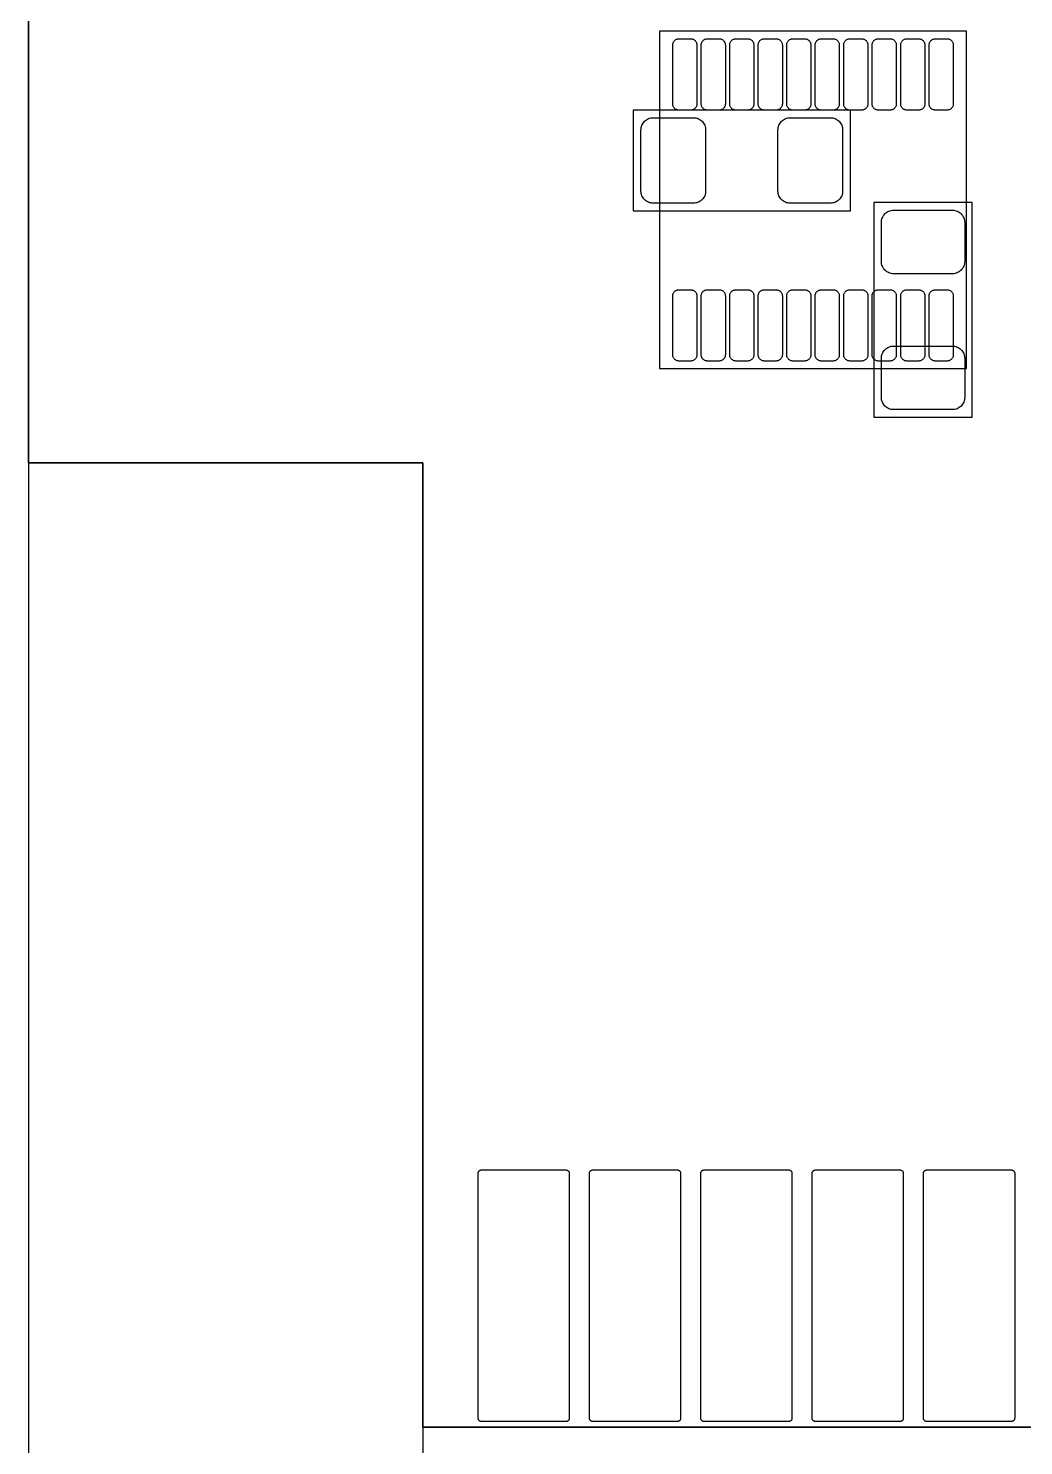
# Model space of a CAD drawing. Extents: x 0 to 143, y 0 to 190.
# Drawn here: x 24.07 to 46.78, y 17.15 to 49.49 of the extents above; entities that cross this region are included whole.
import ezdxf

# ---------------------------------------------------------------- set-up
doc = ezdxf.new("R2010")
doc.units = 0

msp = doc.modelspace()

# ---------------------------------------------------------------- linework, layer by layer
at = {"layer": 'Layer 1', "color": 7}
for points in [[(24.07412, 39.5728), (24.07412, 93.07282)], [(24.07412, 77.5712), (24.07412, 39.5728)], [(38.47338, 49.42292), (38.47338, 41.72164)], [(45.47362, 49.42292), (38.47338, 49.42292)], [(45.47362, 41.72164), (45.47362, 49.42292)], [(42.82948, 47.62206), (37.86886, 47.62206)], [(37.86886, 47.62206), (37.86886, 45.32336)], [(42.82948, 45.32336), (42.82948, 47.62206)], [(37.86886, 45.32336), (42.82948, 45.32336)], [(43.36288, 45.51132), (43.36288, 40.61166)], [(45.60316, 45.51132), (43.36288, 45.51132)], [(45.60316, 40.61166), (45.60316, 45.51132)], [(38.47338, 41.72164), (45.47362, 41.72164)], [(43.36288, 40.61166), (45.60316, 40.61166)], [(24.07412, 39.5728), (33.07334, 39.5728)], [(24.07412, 39.5728), (24.07412, 1.5871)], [(33.07334, 39.5728), (24.07412, 39.5728)], [(33.07334, 39.5728), (33.07334, 17.57132)], [(33.07334, 17.57132), (33.07334, 39.5728)], [(33.07334, 17.57132), (53.0733, 17.57132)], [(33.07334, 17.57132), (33.07334, 5.58506)], [(53.0733, 17.57132), (33.07334, 17.57132)]]:
    msp.add_lwpolyline(points, dxfattribs=at)
at = {"layer": 'Layer 1', "color": 16}
for points in [[(39.20109, 49.245374), (39.214298, 49.243342), (39.227506, 49.24004), (39.240206, 49.235468), (39.252398, 49.22988), (39.263828, 49.222768), (39.27475, 49.214894), (39.284656, 49.20575), (39.2938, 49.195844), (39.301928, 49.184922), (39.308786, 49.173238), (39.314628, 49.161046), (39.3192, 49.148346), (39.322248, 49.135392), (39.32428, 49.12193), (39.325042, 49.108468), (39.325042, 47.758458), (39.32428, 47.744996), (39.322248, 47.731788), (39.3192, 47.71858), (39.314628, 47.70588), (39.308786, 47.693688), (39.301928, 47.682004), (39.2938, 47.671336), (39.284656, 47.661176), (39.27475, 47.652286), (39.263828, 47.644158), (39.252398, 47.6373), (39.240206, 47.631458), (39.227506, 47.626886), (39.214298, 47.623584), (39.20109, 47.621552), (39.187374, 47.621044), (38.912546, 47.621044), (38.899084, 47.621552), (38.885622, 47.623584), (38.872668, 47.626886), (38.859968, 47.631458), (38.847776, 47.6373), (38.836092, 47.644158), (38.82517, 47.652286), (38.815264, 47.661176), (38.80612, 47.671336), (38.798246, 47.682004), (38.791134, 47.693688), (38.785546, 47.70588), (38.780974, 47.71858), (38.777672, 47.731788), (38.77564, 47.744996), (38.774878, 47.758458), (38.774878, 49.108468), (38.77564, 49.12193), (38.777672, 49.135392), (38.780974, 49.148346), (38.785546, 49.161046), (38.791134, 49.173238), (38.798246, 49.184922), (38.80612, 49.195844), (38.815264, 49.20575), (38.82517, 49.214894), (38.836092, 49.222768), (38.847776, 49.22988), (38.859968, 49.235468), (38.872668, 49.24004), (38.885622, 49.243342), (38.899084, 49.245374), (38.912546, 49.245882), (39.187374, 49.245882), (39.20109, 49.245374)], [(39.851076, 49.245374), (39.864284, 49.243342), (39.877492, 49.24004), (39.890192, 49.235468), (39.902384, 49.22988), (39.913814, 49.222768), (39.924736, 49.214894), (39.934642, 49.20575), (39.943786, 49.195844), (39.951914, 49.184922), (39.958772, 49.173238), (39.964614, 49.161046), (39.969186, 49.148346), (39.972234, 49.135392), (39.974266, 49.12193), (39.975028, 49.108468), (39.975028, 47.758458), (39.974266, 47.744996), (39.972234, 47.731788), (39.969186, 47.71858), (39.964614, 47.70588), (39.958772, 47.693688), (39.951914, 47.682004), (39.943786, 47.671336), (39.934642, 47.661176), (39.924736, 47.652286), (39.913814, 47.644158), (39.902384, 47.6373), (39.890192, 47.631458), (39.877492, 47.626886), (39.864284, 47.623584), (39.851076, 47.621552), (39.837614, 47.621044), (39.562532, 47.621044), (39.54907, 47.621552), (39.535608, 47.623584), (39.522654, 47.626886), (39.509954, 47.631458), (39.497762, 47.6373), (39.486078, 47.644158), (39.475156, 47.652286), (39.46525, 47.661176), (39.456106, 47.671336), (39.448232, 47.682004), (39.44112, 47.693688), (39.435532, 47.70588), (39.43096, 47.71858), (39.427658, 47.731788), (39.425626, 47.744996), (39.425118, 47.758458), (39.425118, 49.108468), (39.425626, 49.12193), (39.427658, 49.135392), (39.43096, 49.148346), (39.435532, 49.161046), (39.44112, 49.173238), (39.448232, 49.184922), (39.456106, 49.195844), (39.46525, 49.20575), (39.475156, 49.214894), (39.486078, 49.222768), (39.497762, 49.22988), (39.509954, 49.235468), (39.522654, 49.24004), (39.535608, 49.243342), (39.54907, 49.245374), (39.562532, 49.245882), (39.837614, 49.245882), (39.851076, 49.245374)], [(40.501062, 49.245374), (40.51427, 49.243342), (40.527478, 49.24004), (40.540178, 49.235468), (40.55237, 49.22988), (40.5638, 49.222768), (40.574722, 49.214894), (40.584628, 49.20575), (40.593772, 49.195844), (40.6019, 49.184922), (40.608758, 49.173238), (40.6146, 49.161046), (40.619172, 49.148346), (40.622474, 49.135392), (40.624252, 49.12193), (40.625014, 49.108468), (40.625014, 47.758458), (40.624252, 47.744996), (40.622474, 47.731788), (40.619172, 47.71858), (40.6146, 47.70588), (40.608758, 47.693688), (40.6019, 47.682004), (40.593772, 47.671336), (40.584628, 47.661176), (40.574722, 47.652286), (40.5638, 47.644158), (40.55237, 47.6373), (40.540178, 47.631458), (40.527478, 47.626886), (40.51427, 47.623584), (40.501062, 47.621552), (40.4876, 47.621044), (40.212518, 47.621044), (40.199056, 47.621552), (40.185594, 47.623584), (40.17264, 47.626886), (40.15994, 47.631458), (40.147748, 47.6373), (40.136064, 47.644158), (40.125396, 47.652286), (40.115236, 47.661176), (40.106092, 47.671336), (40.098218, 47.682004), (40.09136, 47.693688), (40.085518, 47.70588), (40.080946, 47.71858), (40.077644, 47.731788), (40.075612, 47.744996), (40.075104, 47.758458), (40.075104, 49.108468), (40.075612, 49.12193), (40.077644, 49.135392), (40.080946, 49.148346), (40.085518, 49.161046), (40.09136, 49.173238), (40.098218, 49.184922), (40.106092, 49.195844), (40.115236, 49.20575), (40.125396, 49.214894), (40.136064, 49.222768), (40.147748, 49.22988), (40.15994, 49.235468), (40.17264, 49.24004), (40.185594, 49.243342), (40.199056, 49.245374), (40.212518, 49.245882), (40.4876, 49.245882), (40.501062, 49.245374)], [(41.151048, 49.245374), (41.164256, 49.243342), (41.177464, 49.24004), (41.190164, 49.235468), (41.202356, 49.22988), (41.213786, 49.222768), (41.224708, 49.214894), (41.234614, 49.20575), (41.243758, 49.195844), (41.251886, 49.184922), (41.258744, 49.173238), (41.264586, 49.161046), (41.269158, 49.148346), (41.27246, 49.135392), (41.274238, 49.12193), (41.275, 49.108468), (41.275, 47.758458), (41.274238, 47.744996), (41.27246, 47.731788), (41.269158, 47.71858), (41.264586, 47.70588), (41.258744, 47.693688), (41.251886, 47.682004), (41.243758, 47.671336), (41.234614, 47.661176), (41.224708, 47.652286), (41.213786, 47.644158), (41.202356, 47.6373), (41.190164, 47.631458), (41.177464, 47.626886), (41.164256, 47.623584), (41.151048, 47.621552), (41.137586, 47.621044), (40.862504, 47.621044), (40.849042, 47.621552), (40.83558, 47.623584), (40.822626, 47.626886), (40.809926, 47.631458), (40.797734, 47.6373), (40.78605, 47.644158), (40.775382, 47.652286), (40.765222, 47.661176), (40.756332, 47.671336), (40.748204, 47.682004), (40.741346, 47.693688), (40.735504, 47.70588), (40.730932, 47.71858), (40.72763, 47.731788), (40.725598, 47.744996), (40.72509, 47.758458), (40.72509, 49.108468), (40.725598, 49.12193), (40.72763, 49.135392), (40.730932, 49.148346), (40.735504, 49.161046), (40.741346, 49.173238), (40.748204, 49.184922), (40.756332, 49.195844), (40.765222, 49.20575), (40.775382, 49.214894), (40.78605, 49.222768), (40.797734, 49.22988), (40.809926, 49.235468), (40.822626, 49.24004), (40.83558, 49.243342), (40.849042, 49.245374), (40.862504, 49.245882), (41.137586, 49.245882), (41.151048, 49.245374)], [(41.801034, 49.245374), (41.814242, 49.243342), (41.82745, 49.24004), (41.84015, 49.235468), (41.852342, 49.22988), (41.863772, 49.222768), (41.874694, 49.214894), (41.884854, 49.20575), (41.893744, 49.195844), (41.901872, 49.184922), (41.90873, 49.173238), (41.914572, 49.161046), (41.919144, 49.148346), (41.922446, 49.135392), (41.924224, 49.12193), (41.924986, 49.108468), (41.924986, 47.758458), (41.924224, 47.744996), (41.922446, 47.731788), (41.919144, 47.71858), (41.914572, 47.70588), (41.90873, 47.693688), (41.901872, 47.682004), (41.893744, 47.671336), (41.884854, 47.661176), (41.874694, 47.652286), (41.863772, 47.644158), (41.852342, 47.6373), (41.84015, 47.631458), (41.82745, 47.626886), (41.814242, 47.623584), (41.801034, 47.621552), (41.787572, 47.621044), (41.51249, 47.621044), (41.499028, 47.621552), (41.485566, 47.623584), (41.472612, 47.626886), (41.459912, 47.631458), (41.44772, 47.6373), (41.436036, 47.644158), (41.425368, 47.652286), (41.415208, 47.661176), (41.406318, 47.671336), (41.39819, 47.682004), (41.391332, 47.693688), (41.38549, 47.70588), (41.380918, 47.71858), (41.377616, 47.731788), (41.375584, 47.744996), (41.375076, 47.758458), (41.375076, 49.108468), (41.375584, 49.12193), (41.377616, 49.135392), (41.380918, 49.148346), (41.38549, 49.161046), (41.391332, 49.173238), (41.39819, 49.184922), (41.406318, 49.195844), (41.415208, 49.20575), (41.425368, 49.214894), (41.436036, 49.222768), (41.44772, 49.22988), (41.459912, 49.235468), (41.472612, 49.24004), (41.485566, 49.243342), (41.499028, 49.245374), (41.51249, 49.245882), (41.787572, 49.245882), (41.801034, 49.245374)], [(42.45102, 49.245374), (42.464228, 49.243342), (42.477436, 49.24004), (42.490136, 49.235468), (42.502328, 49.22988), (42.514012, 49.222768), (42.52468, 49.214894), (42.53484, 49.20575), (42.54373, 49.195844), (42.551858, 49.184922), (42.558716, 49.173238), (42.564558, 49.161046), (42.56913, 49.148346), (42.572432, 49.135392), (42.574464, 49.12193), (42.574972, 49.108468), (42.574972, 47.758458), (42.574464, 47.744996), (42.572432, 47.731788), (42.56913, 47.71858), (42.564558, 47.70588), (42.558716, 47.693688), (42.551858, 47.682004), (42.54373, 47.671336), (42.53484, 47.661176), (42.52468, 47.652286), (42.514012, 47.644158), (42.502328, 47.6373), (42.490136, 47.631458), (42.477436, 47.626886), (42.464228, 47.623584), (42.45102, 47.621552), (42.437558, 47.621044), (42.162476, 47.621044), (42.149014, 47.621552), (42.135552, 47.623584), (42.122598, 47.626886), (42.109898, 47.631458), (42.097706, 47.6373), (42.086022, 47.644158), (42.075354, 47.652286), (42.065194, 47.661176), (42.056304, 47.671336), (42.048176, 47.682004), (42.041318, 47.693688), (42.035476, 47.70588), (42.030904, 47.71858), (42.027602, 47.731788), (42.02557, 47.744996), (42.025062, 47.758458), (42.025062, 49.108468), (42.02557, 49.12193), (42.027602, 49.135392), (42.030904, 49.148346), (42.035476, 49.161046), (42.041318, 49.173238), (42.048176, 49.184922), (42.056304, 49.195844), (42.065194, 49.20575), (42.075354, 49.214894), (42.086022, 49.222768), (42.097706, 49.22988), (42.109898, 49.235468), (42.122598, 49.24004), (42.135552, 49.243342), (42.149014, 49.245374), (42.162476, 49.245882), (42.437558, 49.245882), (42.45102, 49.245374)], [(43.101006, 49.245374), (43.114214, 49.243342), (43.127422, 49.24004), (43.140122, 49.235468), (43.152314, 49.22988), (43.163998, 49.222768), (43.174666, 49.214894), (43.184826, 49.20575), (43.193716, 49.195844), (43.201844, 49.184922), (43.208702, 49.173238), (43.214544, 49.161046), (43.219116, 49.148346), (43.222418, 49.135392), (43.22445, 49.12193), (43.224958, 49.108468), (43.224958, 47.758458), (43.22445, 47.744996), (43.222418, 47.731788), (43.219116, 47.71858), (43.214544, 47.70588), (43.208702, 47.693688), (43.201844, 47.682004), (43.193716, 47.671336), (43.184826, 47.661176), (43.174666, 47.652286), (43.163998, 47.644158), (43.152314, 47.6373), (43.140122, 47.631458), (43.127422, 47.626886), (43.114214, 47.623584), (43.101006, 47.621552), (43.087544, 47.621044), (42.812462, 47.621044), (42.799, 47.621552), (42.785792, 47.623584), (42.772584, 47.626886), (42.759884, 47.631458), (42.747692, 47.6373), (42.736008, 47.644158), (42.72534, 47.652286), (42.71518, 47.661176), (42.70629, 47.671336), (42.698162, 47.682004), (42.691304, 47.693688), (42.685462, 47.70588), (42.68089, 47.71858), (42.677588, 47.731788), (42.675556, 47.744996), (42.675048, 47.758458), (42.675048, 49.108468), (42.675556, 49.12193), (42.677588, 49.135392), (42.68089, 49.148346), (42.685462, 49.161046), (42.691304, 49.173238), (42.698162, 49.184922), (42.70629, 49.195844), (42.71518, 49.20575), (42.72534, 49.214894), (42.736008, 49.222768), (42.747692, 49.22988), (42.759884, 49.235468), (42.772584, 49.24004), (42.785792, 49.243342), (42.799, 49.245374), (42.812462, 49.245882), (43.087544, 49.245882), (43.101006, 49.245374)], [(43.750992, 49.245374), (43.7642, 49.243342), (43.777408, 49.24004), (43.790108, 49.235468), (43.8023, 49.22988), (43.813984, 49.222768), (43.824652, 49.214894), (43.834812, 49.20575), (43.843702, 49.195844), (43.85183, 49.184922), (43.858688, 49.173238), (43.86453, 49.161046), (43.869102, 49.148346), (43.872404, 49.135392), (43.874436, 49.12193), (43.874944, 49.108468), (43.874944, 47.758458), (43.874436, 47.744996), (43.872404, 47.731788), (43.869102, 47.71858), (43.86453, 47.70588), (43.858688, 47.693688), (43.85183, 47.682004), (43.843702, 47.671336), (43.834812, 47.661176), (43.824652, 47.652286), (43.813984, 47.644158), (43.8023, 47.6373), (43.790108, 47.631458), (43.777408, 47.626886), (43.7642, 47.623584), (43.750992, 47.621552), (43.73753, 47.621044), (43.462448, 47.621044), (43.448986, 47.621552), (43.435778, 47.623584), (43.42257, 47.626886), (43.40987, 47.631458), (43.397678, 47.6373), (43.385994, 47.644158), (43.375326, 47.652286), (43.365166, 47.661176), (43.356276, 47.671336), (43.348148, 47.682004), (43.34129, 47.693688), (43.335448, 47.70588), (43.330876, 47.71858), (43.327574, 47.731788), (43.325542, 47.744996), (43.325034, 47.758458), (43.325034, 49.108468), (43.325542, 49.12193), (43.327574, 49.135392), (43.330876, 49.148346), (43.335448, 49.161046), (43.34129, 49.173238), (43.348148, 49.184922), (43.356276, 49.195844), (43.365166, 49.20575), (43.375326, 49.214894), (43.385994, 49.222768), (43.397678, 49.22988), (43.40987, 49.235468), (43.42257, 49.24004), (43.435778, 49.243342), (43.448986, 49.245374), (43.462448, 49.245882), (43.73753, 49.245882), (43.750992, 49.245374)], [(44.400978, 49.245374), (44.41444, 49.243342), (44.427394, 49.24004), (44.440094, 49.235468), (44.452286, 49.22988), (44.46397, 49.222768), (44.474638, 49.214894), (44.484798, 49.20575), (44.493688, 49.195844), (44.501816, 49.184922), (44.508674, 49.173238), (44.514516, 49.161046), (44.519088, 49.148346), (44.52239, 49.135392), (44.524422, 49.12193), (44.52493, 49.108468), (44.52493, 47.758458), (44.524422, 47.744996), (44.52239, 47.731788), (44.519088, 47.71858), (44.514516, 47.70588), (44.508674, 47.693688), (44.501816, 47.682004), (44.493688, 47.671336), (44.484798, 47.661176), (44.474638, 47.652286), (44.46397, 47.644158), (44.452286, 47.6373), (44.440094, 47.631458), (44.427394, 47.626886), (44.41444, 47.623584), (44.400978, 47.621552), (44.387516, 47.621044), (44.112434, 47.621044), (44.098972, 47.621552), (44.085764, 47.623584), (44.072556, 47.626886), (44.059856, 47.631458), (44.047664, 47.6373), (44.036234, 47.644158), (44.025312, 47.652286), (44.015152, 47.661176), (44.006262, 47.671336), (43.998134, 47.682004), (43.991276, 47.693688), (43.985434, 47.70588), (43.980862, 47.71858), (43.97756, 47.731788), (43.975782, 47.744996), (43.97502, 47.758458), (43.97502, 49.108468), (43.975782, 49.12193), (43.97756, 49.135392), (43.980862, 49.148346), (43.985434, 49.161046), (43.991276, 49.173238), (43.998134, 49.184922), (44.006262, 49.195844), (44.015152, 49.20575), (44.025312, 49.214894), (44.036234, 49.222768), (44.047664, 49.22988), (44.059856, 49.235468), (44.072556, 49.24004), (44.085764, 49.243342), (44.098972, 49.245374), (44.112434, 49.245882), (44.387516, 49.245882), (44.400978, 49.245374)], [(45.050964, 49.245374), (45.064426, 49.243342), (45.07738, 49.24004), (45.09008, 49.235468), (45.102272, 49.22988), (45.113956, 49.222768), (45.124624, 49.214894), (45.134784, 49.20575), (45.143674, 49.195844), (45.151802, 49.184922), (45.15866, 49.173238), (45.164502, 49.161046), (45.169074, 49.148346), (45.172376, 49.135392), (45.174408, 49.12193), (45.174916, 49.108468), (45.174916, 47.758458), (45.174408, 47.744996), (45.172376, 47.731788), (45.169074, 47.71858), (45.164502, 47.70588), (45.15866, 47.693688), (45.151802, 47.682004), (45.143674, 47.671336), (45.134784, 47.661176), (45.124624, 47.652286), (45.113956, 47.644158), (45.102272, 47.6373), (45.09008, 47.631458), (45.07738, 47.626886), (45.064426, 47.623584), (45.050964, 47.621552), (45.037502, 47.621044), (44.76242, 47.621044), (44.748958, 47.621552), (44.73575, 47.623584), (44.722542, 47.626886), (44.709842, 47.631458), (44.69765, 47.6373), (44.68622, 47.644158), (44.675298, 47.652286), (44.665392, 47.661176), (44.656248, 47.671336), (44.64812, 47.682004), (44.641262, 47.693688), (44.63542, 47.70588), (44.630848, 47.71858), (44.627546, 47.731788), (44.625768, 47.744996), (44.625006, 47.758458), (44.625006, 49.108468), (44.625768, 49.12193), (44.627546, 49.135392), (44.630848, 49.148346), (44.63542, 49.161046), (44.641262, 49.173238), (44.64812, 49.184922), (44.656248, 49.195844), (44.665392, 49.20575), (44.675298, 49.214894), (44.68622, 49.222768), (44.69765, 49.22988), (44.709842, 49.235468), (44.722542, 49.24004), (44.73575, 49.243342), (44.748958, 49.245374), (44.76242, 49.245882), (45.037502, 49.245882), (45.050964, 49.245374)], [(39.20109, 43.520214), (39.214298, 43.518436), (39.227506, 43.515134), (39.240206, 43.510562), (39.252398, 43.50472), (39.263828, 43.497862), (39.27475, 43.489734), (39.284656, 43.480844), (39.2938, 43.470684), (39.301928, 43.460016), (39.308786, 43.448332), (39.314628, 43.43614), (39.3192, 43.42344), (39.322248, 43.410232), (39.32428, 43.397024), (39.325042, 43.383562), (39.325042, 42.033552), (39.32428, 42.02009), (39.322248, 42.006628), (39.3192, 41.993674), (39.314628, 41.980974), (39.308786, 41.968782), (39.301928, 41.957098), (39.2938, 41.946176), (39.284656, 41.93627), (39.27475, 41.927126), (39.263828, 41.919252), (39.252398, 41.91214), (39.240206, 41.906552), (39.227506, 41.90198), (39.214298, 41.898678), (39.20109, 41.896646), (39.187374, 41.895884), (38.912546, 41.895884), (38.899084, 41.896646), (38.885622, 41.898678), (38.872668, 41.90198), (38.859968, 41.906552), (38.847776, 41.91214), (38.836092, 41.919252), (38.82517, 41.927126), (38.815264, 41.93627), (38.80612, 41.946176), (38.798246, 41.957098), (38.791134, 41.968782), (38.785546, 41.980974), (38.780974, 41.993674), (38.777672, 42.006628), (38.77564, 42.02009), (38.774878, 42.033552), (38.774878, 43.383562), (38.77564, 43.397024), (38.777672, 43.410232), (38.780974, 43.42344), (38.785546, 43.43614), (38.791134, 43.448332), (38.798246, 43.460016), (38.80612, 43.470684), (38.815264, 43.480844), (38.82517, 43.489734), (38.836092, 43.497862), (38.847776, 43.50472), (38.859968, 43.510562), (38.872668, 43.515134), (38.885622, 43.518436), (38.899084, 43.520214), (38.912546, 43.520976), (39.187374, 43.520976), (39.20109, 43.520214)], [(39.851076, 43.520214), (39.864284, 43.518436), (39.877492, 43.515134), (39.890192, 43.510562), (39.902384, 43.50472), (39.913814, 43.497862), (39.924736, 43.489734), (39.934642, 43.480844), (39.943786, 43.470684), (39.951914, 43.460016), (39.958772, 43.448332), (39.964614, 43.43614), (39.969186, 43.42344), (39.972234, 43.410232), (39.974266, 43.397024), (39.975028, 43.383562), (39.975028, 42.033552), (39.974266, 42.02009), (39.972234, 42.006628), (39.969186, 41.993674), (39.964614, 41.980974), (39.958772, 41.968782), (39.951914, 41.957098), (39.943786, 41.946176), (39.934642, 41.93627), (39.924736, 41.927126), (39.913814, 41.919252), (39.902384, 41.91214), (39.890192, 41.906552), (39.877492, 41.90198), (39.864284, 41.898678), (39.851076, 41.896646), (39.837614, 41.895884), (39.562532, 41.895884), (39.54907, 41.896646), (39.535608, 41.898678), (39.522654, 41.90198), (39.509954, 41.906552), (39.497762, 41.91214), (39.486078, 41.919252), (39.475156, 41.927126), (39.46525, 41.93627), (39.456106, 41.946176), (39.448232, 41.957098), (39.44112, 41.968782), (39.435532, 41.980974), (39.43096, 41.993674), (39.427658, 42.006628), (39.425626, 42.02009), (39.425118, 42.033552), (39.425118, 43.383562), (39.425626, 43.397024), (39.427658, 43.410232), (39.43096, 43.42344), (39.435532, 43.43614), (39.44112, 43.448332), (39.448232, 43.460016), (39.456106, 43.470684), (39.46525, 43.480844), (39.475156, 43.489734), (39.486078, 43.497862), (39.497762, 43.50472), (39.509954, 43.510562), (39.522654, 43.515134), (39.535608, 43.518436), (39.54907, 43.520214), (39.562532, 43.520976), (39.837614, 43.520976), (39.851076, 43.520214)], [(40.501062, 43.520214), (40.51427, 43.518436), (40.527478, 43.515134), (40.540178, 43.510562), (40.55237, 43.50472), (40.5638, 43.497862), (40.574722, 43.489734), (40.584628, 43.480844), (40.593772, 43.470684), (40.6019, 43.460016), (40.608758, 43.448332), (40.6146, 43.43614), (40.619172, 43.42344), (40.622474, 43.410232), (40.624252, 43.397024), (40.625014, 43.383562), (40.625014, 42.033552), (40.624252, 42.02009), (40.622474, 42.006628), (40.619172, 41.993674), (40.6146, 41.980974), (40.608758, 41.968782), (40.6019, 41.957098), (40.593772, 41.946176), (40.584628, 41.93627), (40.574722, 41.927126), (40.5638, 41.919252), (40.55237, 41.91214), (40.540178, 41.906552), (40.527478, 41.90198), (40.51427, 41.898678), (40.501062, 41.896646), (40.4876, 41.895884), (40.212518, 41.895884), (40.199056, 41.896646), (40.185594, 41.898678), (40.17264, 41.90198), (40.15994, 41.906552), (40.147748, 41.91214), (40.136064, 41.919252), (40.125396, 41.927126), (40.115236, 41.93627), (40.106092, 41.946176), (40.098218, 41.957098), (40.09136, 41.968782), (40.085518, 41.980974), (40.080946, 41.993674), (40.077644, 42.006628), (40.075612, 42.02009), (40.075104, 42.033552), (40.075104, 43.383562), (40.075612, 43.397024), (40.077644, 43.410232), (40.080946, 43.42344), (40.085518, 43.43614), (40.09136, 43.448332), (40.098218, 43.460016), (40.106092, 43.470684), (40.115236, 43.480844), (40.125396, 43.489734), (40.136064, 43.497862), (40.147748, 43.50472), (40.15994, 43.510562), (40.17264, 43.515134), (40.185594, 43.518436), (40.199056, 43.520214), (40.212518, 43.520976), (40.4876, 43.520976), (40.501062, 43.520214)], [(41.151048, 43.520214), (41.164256, 43.518436), (41.177464, 43.515134), (41.190164, 43.510562), (41.202356, 43.50472), (41.213786, 43.497862), (41.224708, 43.489734), (41.234614, 43.480844), (41.243758, 43.470684), (41.251886, 43.460016), (41.258744, 43.448332), (41.264586, 43.43614), (41.269158, 43.42344), (41.27246, 43.410232), (41.274238, 43.397024), (41.275, 43.383562), (41.275, 42.033552), (41.274238, 42.02009), (41.27246, 42.006628), (41.269158, 41.993674), (41.264586, 41.980974), (41.258744, 41.968782), (41.251886, 41.957098), (41.243758, 41.946176), (41.234614, 41.93627), (41.224708, 41.927126), (41.213786, 41.919252), (41.202356, 41.91214), (41.190164, 41.906552), (41.177464, 41.90198), (41.164256, 41.898678), (41.151048, 41.896646), (41.137586, 41.895884), (40.862504, 41.895884), (40.849042, 41.896646), (40.83558, 41.898678), (40.822626, 41.90198), (40.809926, 41.906552), (40.797734, 41.91214), (40.78605, 41.919252), (40.775382, 41.927126), (40.765222, 41.93627), (40.756332, 41.946176), (40.748204, 41.957098), (40.741346, 41.968782), (40.735504, 41.980974), (40.730932, 41.993674), (40.72763, 42.006628), (40.725598, 42.02009), (40.72509, 42.033552), (40.72509, 43.383562), (40.725598, 43.397024), (40.72763, 43.410232), (40.730932, 43.42344), (40.735504, 43.43614), (40.741346, 43.448332), (40.748204, 43.460016), (40.756332, 43.470684), (40.765222, 43.480844), (40.775382, 43.489734), (40.78605, 43.497862), (40.797734, 43.50472), (40.809926, 43.510562), (40.822626, 43.515134), (40.83558, 43.518436), (40.849042, 43.520214), (40.862504, 43.520976), (41.137586, 43.520976), (41.151048, 43.520214)], [(41.801034, 43.520214), (41.814242, 43.518436), (41.82745, 43.515134), (41.84015, 43.510562), (41.852342, 43.50472), (41.863772, 43.497862), (41.874694, 43.489734), (41.884854, 43.480844), (41.893744, 43.470684), (41.901872, 43.460016), (41.90873, 43.448332), (41.914572, 43.43614), (41.919144, 43.42344), (41.922446, 43.410232), (41.924224, 43.397024), (41.924986, 43.383562), (41.924986, 42.033552), (41.924224, 42.02009), (41.922446, 42.006628), (41.919144, 41.993674), (41.914572, 41.980974), (41.90873, 41.968782), (41.901872, 41.957098), (41.893744, 41.946176), (41.884854, 41.93627), (41.874694, 41.927126), (41.863772, 41.919252), (41.852342, 41.91214), (41.84015, 41.906552), (41.82745, 41.90198), (41.814242, 41.898678), (41.801034, 41.896646), (41.787572, 41.895884), (41.51249, 41.895884), (41.499028, 41.896646), (41.485566, 41.898678), (41.472612, 41.90198), (41.459912, 41.906552), (41.44772, 41.91214), (41.436036, 41.919252), (41.425368, 41.927126), (41.415208, 41.93627), (41.406318, 41.946176), (41.39819, 41.957098), (41.391332, 41.968782), (41.38549, 41.980974), (41.380918, 41.993674), (41.377616, 42.006628), (41.375584, 42.02009), (41.375076, 42.033552), (41.375076, 43.383562), (41.375584, 43.397024), (41.377616, 43.410232), (41.380918, 43.42344), (41.38549, 43.43614), (41.391332, 43.448332), (41.39819, 43.460016), (41.406318, 43.470684), (41.415208, 43.480844), (41.425368, 43.489734), (41.436036, 43.497862), (41.44772, 43.50472), (41.459912, 43.510562), (41.472612, 43.515134), (41.485566, 43.518436), (41.499028, 43.520214), (41.51249, 43.520976), (41.787572, 43.520976), (41.801034, 43.520214)], [(42.45102, 43.520214), (42.464228, 43.518436), (42.477436, 43.515134), (42.490136, 43.510562), (42.502328, 43.50472), (42.514012, 43.497862), (42.52468, 43.489734), (42.53484, 43.480844), (42.54373, 43.470684), (42.551858, 43.460016), (42.558716, 43.448332), (42.564558, 43.43614), (42.56913, 43.42344), (42.572432, 43.410232), (42.574464, 43.397024), (42.574972, 43.383562), (42.574972, 42.033552), (42.574464, 42.02009), (42.572432, 42.006628), (42.56913, 41.993674), (42.564558, 41.980974), (42.558716, 41.968782), (42.551858, 41.957098), (42.54373, 41.946176), (42.53484, 41.93627), (42.52468, 41.927126), (42.514012, 41.919252), (42.502328, 41.91214), (42.490136, 41.906552), (42.477436, 41.90198), (42.464228, 41.898678), (42.45102, 41.896646), (42.437558, 41.895884), (42.162476, 41.895884), (42.149014, 41.896646), (42.135552, 41.898678), (42.122598, 41.90198), (42.109898, 41.906552), (42.097706, 41.91214), (42.086022, 41.919252), (42.075354, 41.927126), (42.065194, 41.93627), (42.056304, 41.946176), (42.048176, 41.957098), (42.041318, 41.968782), (42.035476, 41.980974), (42.030904, 41.993674), (42.027602, 42.006628), (42.02557, 42.02009), (42.025062, 42.033552), (42.025062, 43.383562), (42.02557, 43.397024), (42.027602, 43.410232), (42.030904, 43.42344), (42.035476, 43.43614), (42.041318, 43.448332), (42.048176, 43.460016), (42.056304, 43.470684), (42.065194, 43.480844), (42.075354, 43.489734), (42.086022, 43.497862), (42.097706, 43.50472), (42.109898, 43.510562), (42.122598, 43.515134), (42.135552, 43.518436), (42.149014, 43.520214), (42.162476, 43.520976), (42.437558, 43.520976), (42.45102, 43.520214)], [(43.101006, 43.520214), (43.114214, 43.518436), (43.127422, 43.515134), (43.140122, 43.510562), (43.152314, 43.50472), (43.163998, 43.497862), (43.174666, 43.489734), (43.184826, 43.480844), (43.193716, 43.470684), (43.201844, 43.460016), (43.208702, 43.448332), (43.214544, 43.43614), (43.219116, 43.42344), (43.222418, 43.410232), (43.22445, 43.397024), (43.224958, 43.383562), (43.224958, 42.033552), (43.22445, 42.02009), (43.222418, 42.006628), (43.219116, 41.993674), (43.214544, 41.980974), (43.208702, 41.968782), (43.201844, 41.957098), (43.193716, 41.946176), (43.184826, 41.93627), (43.174666, 41.927126), (43.163998, 41.919252), (43.152314, 41.91214), (43.140122, 41.906552), (43.127422, 41.90198), (43.114214, 41.898678), (43.101006, 41.896646), (43.087544, 41.895884), (42.812462, 41.895884), (42.799, 41.896646), (42.785792, 41.898678), (42.772584, 41.90198), (42.759884, 41.906552), (42.747692, 41.91214), (42.736008, 41.919252), (42.72534, 41.927126), (42.71518, 41.93627), (42.70629, 41.946176), (42.698162, 41.957098), (42.691304, 41.968782), (42.685462, 41.980974), (42.68089, 41.993674), (42.677588, 42.006628), (42.675556, 42.02009), (42.675048, 42.033552), (42.675048, 43.383562), (42.675556, 43.397024), (42.677588, 43.410232), (42.68089, 43.42344), (42.685462, 43.43614), (42.691304, 43.448332), (42.698162, 43.460016), (42.70629, 43.470684), (42.71518, 43.480844), (42.72534, 43.489734), (42.736008, 43.497862), (42.747692, 43.50472), (42.759884, 43.510562), (42.772584, 43.515134), (42.785792, 43.518436), (42.799, 43.520214), (42.812462, 43.520976), (43.087544, 43.520976), (43.101006, 43.520214)], [(43.750992, 43.520214), (43.7642, 43.518436), (43.777408, 43.515134), (43.790108, 43.510562), (43.8023, 43.50472), (43.813984, 43.497862), (43.824652, 43.489734), (43.834812, 43.480844), (43.843702, 43.470684), (43.85183, 43.460016), (43.858688, 43.448332), (43.86453, 43.43614), (43.869102, 43.42344), (43.872404, 43.410232), (43.874436, 43.397024), (43.874944, 43.383562), (43.874944, 42.033552), (43.874436, 42.02009), (43.872404, 42.006628), (43.869102, 41.993674), (43.86453, 41.980974), (43.858688, 41.968782), (43.85183, 41.957098), (43.843702, 41.946176), (43.834812, 41.93627), (43.824652, 41.927126), (43.813984, 41.919252), (43.8023, 41.91214), (43.790108, 41.906552), (43.777408, 41.90198), (43.7642, 41.898678), (43.750992, 41.896646), (43.73753, 41.895884), (43.462448, 41.895884), (43.448986, 41.896646), (43.435778, 41.898678), (43.42257, 41.90198), (43.40987, 41.906552), (43.397678, 41.91214), (43.385994, 41.919252), (43.375326, 41.927126), (43.365166, 41.93627), (43.356276, 41.946176), (43.348148, 41.957098), (43.34129, 41.968782), (43.335448, 41.980974), (43.330876, 41.993674), (43.327574, 42.006628), (43.325542, 42.02009), (43.325034, 42.033552), (43.325034, 43.383562), (43.325542, 43.397024), (43.327574, 43.410232), (43.330876, 43.42344), (43.335448, 43.43614), (43.34129, 43.448332), (43.348148, 43.460016), (43.356276, 43.470684), (43.365166, 43.480844), (43.375326, 43.489734), (43.385994, 43.497862), (43.397678, 43.50472), (43.40987, 43.510562), (43.42257, 43.515134), (43.435778, 43.518436), (43.448986, 43.520214), (43.462448, 43.520976), (43.73753, 43.520976), (43.750992, 43.520214)], [(44.400978, 43.520214), (44.41444, 43.518436), (44.427394, 43.515134), (44.440094, 43.510562), (44.452286, 43.50472), (44.46397, 43.497862), (44.474638, 43.489734), (44.484798, 43.480844), (44.493688, 43.470684), (44.501816, 43.460016), (44.508674, 43.448332), (44.514516, 43.43614), (44.519088, 43.42344), (44.52239, 43.410232), (44.524422, 43.397024), (44.52493, 43.383562), (44.52493, 42.033552), (44.524422, 42.02009), (44.52239, 42.006628), (44.519088, 41.993674), (44.514516, 41.980974), (44.508674, 41.968782), (44.501816, 41.957098), (44.493688, 41.946176), (44.484798, 41.93627), (44.474638, 41.927126), (44.46397, 41.919252), (44.452286, 41.91214), (44.440094, 41.906552), (44.427394, 41.90198), (44.41444, 41.898678), (44.400978, 41.896646), (44.387516, 41.895884), (44.112434, 41.895884), (44.098972, 41.896646), (44.085764, 41.898678), (44.072556, 41.90198), (44.059856, 41.906552), (44.047664, 41.91214), (44.036234, 41.919252), (44.025312, 41.927126), (44.015152, 41.93627), (44.006262, 41.946176), (43.998134, 41.957098), (43.991276, 41.968782), (43.985434, 41.980974), (43.980862, 41.993674), (43.97756, 42.006628), (43.975782, 42.02009), (43.97502, 42.033552), (43.97502, 43.383562), (43.975782, 43.397024), (43.97756, 43.410232), (43.980862, 43.42344), (43.985434, 43.43614), (43.991276, 43.448332), (43.998134, 43.460016), (44.006262, 43.470684), (44.015152, 43.480844), (44.025312, 43.489734), (44.036234, 43.497862), (44.047664, 43.50472), (44.059856, 43.510562), (44.072556, 43.515134), (44.085764, 43.518436), (44.098972, 43.520214), (44.112434, 43.520976), (44.387516, 43.520976), (44.400978, 43.520214)], [(45.050964, 43.520214), (45.064426, 43.518436), (45.07738, 43.515134), (45.09008, 43.510562), (45.102272, 43.50472), (45.113956, 43.497862), (45.124624, 43.489734), (45.134784, 43.480844), (45.143674, 43.470684), (45.151802, 43.460016), (45.15866, 43.448332), (45.164502, 43.43614), (45.169074, 43.42344), (45.172376, 43.410232), (45.174408, 43.397024), (45.174916, 43.383562), (45.174916, 42.033552), (45.174408, 42.02009), (45.172376, 42.006628), (45.169074, 41.993674), (45.164502, 41.980974), (45.15866, 41.968782), (45.151802, 41.957098), (45.143674, 41.946176), (45.134784, 41.93627), (45.124624, 41.927126), (45.113956, 41.919252), (45.102272, 41.91214), (45.09008, 41.906552), (45.07738, 41.90198), (45.064426, 41.898678), (45.050964, 41.896646), (45.037502, 41.895884), (44.76242, 41.895884), (44.748958, 41.896646), (44.73575, 41.898678), (44.722542, 41.90198), (44.709842, 41.906552), (44.69765, 41.91214), (44.68622, 41.919252), (44.675298, 41.927126), (44.665392, 41.93627), (44.656248, 41.946176), (44.64812, 41.957098), (44.641262, 41.968782), (44.63542, 41.980974), (44.630848, 41.993674), (44.627546, 42.006628), (44.625768, 42.02009), (44.625006, 42.033552), (44.625006, 43.383562), (44.625768, 43.397024), (44.627546, 43.410232), (44.630848, 43.42344), (44.63542, 43.43614), (44.641262, 43.448332), (44.64812, 43.460016), (44.656248, 43.470684), (44.665392, 43.480844), (44.675298, 43.489734), (44.68622, 43.497862), (44.69765, 43.50472), (44.709842, 43.510562), (44.722542, 43.515134), (44.73575, 43.518436), (44.748958, 43.520214), (44.76242, 43.520976), (45.037502, 43.520976), (45.050964, 43.520214)], [(36.347654, 23.439736), (36.354766, 23.438466), (36.361878, 23.436688), (36.36899, 23.434402), (36.375594, 23.4311), (36.381944, 23.42729), (36.387786, 23.422972), (36.39312, 23.418146), (36.3982, 23.412558), (36.402518, 23.406716), (36.406328, 23.400366), (36.409376, 23.393762), (36.411916, 23.38665), (36.413694, 23.379538), (36.414964, 23.372426), (36.415218, 23.36506), (36.415218, 17.77706), (36.414964, 17.769694), (36.413694, 17.762328), (36.411916, 17.755216), (36.409376, 17.748358), (36.406328, 17.741754), (36.402518, 17.735404), (36.3982, 17.729308), (36.39312, 17.723974), (36.387786, 17.719148), (36.381944, 17.714576), (36.375594, 17.710766), (36.36899, 17.707718), (36.361878, 17.705178), (36.354766, 17.7034), (36.347654, 17.702384), (36.340288, 17.701876), (34.409888, 17.701876), (34.402522, 17.702384), (34.395156, 17.7034), (34.388044, 17.705178), (34.381186, 17.707718), (34.374328, 17.710766), (34.368232, 17.714576), (34.362136, 17.719148), (34.356802, 17.723974), (34.351722, 17.729308), (34.347404, 17.735404), (34.343594, 17.741754), (34.340546, 17.748358), (34.338006, 17.755216), (34.336228, 17.762328), (34.335212, 17.769694), (34.334704, 17.77706), (34.334704, 23.36506), (34.335212, 23.372426), (34.336228, 23.379538), (34.338006, 23.38665), (34.340546, 23.393762), (34.343594, 23.400366), (34.347404, 23.406716), (34.351722, 23.412558), (34.356802, 23.418146), (34.362136, 23.422972), (34.368232, 23.42729), (34.374328, 23.4311), (34.381186, 23.434402), (34.388044, 23.436688), (34.395156, 23.438466), (34.402522, 23.439736), (34.409888, 23.43999), (36.340288, 23.43999), (36.347654, 23.439736)], [(38.887654, 23.439736), (38.894766, 23.438466), (38.901878, 23.436688), (38.90899, 23.434402), (38.915594, 23.4311), (38.921944, 23.42729), (38.927786, 23.422972), (38.93312, 23.418146), (38.9382, 23.412558), (38.942518, 23.406716), (38.946328, 23.400366), (38.949376, 23.393762), (38.951916, 23.38665), (38.953694, 23.379538), (38.954964, 23.372426), (38.955218, 23.36506), (38.955218, 17.77706), (38.954964, 17.769694), (38.953694, 17.762328), (38.951916, 17.755216), (38.949376, 17.748358), (38.946328, 17.741754), (38.942518, 17.735404), (38.9382, 17.729308), (38.93312, 17.723974), (38.927786, 17.719148), (38.921944, 17.714576), (38.915594, 17.710766), (38.90899, 17.707718), (38.901878, 17.705178), (38.894766, 17.7034), (38.887654, 17.702384), (38.880288, 17.701876), (36.949888, 17.701876), (36.942522, 17.702384), (36.935156, 17.7034), (36.928044, 17.705178), (36.921186, 17.707718), (36.914328, 17.710766), (36.908232, 17.714576), (36.902136, 17.719148), (36.896802, 17.723974), (36.891722, 17.729308), (36.887404, 17.735404), (36.883594, 17.741754), (36.880546, 17.748358), (36.878006, 17.755216), (36.876228, 17.762328), (36.875212, 17.769694), (36.874704, 17.77706), (36.874704, 23.36506), (36.875212, 23.372426), (36.876228, 23.379538), (36.878006, 23.38665), (36.880546, 23.393762), (36.883594, 23.400366), (36.887404, 23.406716), (36.891722, 23.412558), (36.896802, 23.418146), (36.902136, 23.422972), (36.908232, 23.42729), (36.914328, 23.4311), (36.921186, 23.434402), (36.928044, 23.436688), (36.935156, 23.438466), (36.942522, 23.439736), (36.949888, 23.43999), (38.880288, 23.43999), (38.887654, 23.439736)], [(41.427654, 23.439736), (41.434766, 23.438466), (41.441878, 23.436688), (41.44899, 23.434402), (41.455594, 23.4311), (41.461944, 23.42729), (41.467786, 23.422972), (41.47312, 23.418146), (41.4782, 23.412558), (41.482518, 23.406716), (41.486328, 23.400366), (41.489376, 23.393762), (41.491916, 23.38665), (41.493694, 23.379538), (41.494964, 23.372426), (41.495218, 23.36506), (41.495218, 17.77706), (41.494964, 17.769694), (41.493694, 17.762328), (41.491916, 17.755216), (41.489376, 17.748358), (41.486328, 17.741754), (41.482518, 17.735404), (41.4782, 17.729308), (41.47312, 17.723974), (41.467786, 17.719148), (41.461944, 17.714576), (41.455594, 17.710766), (41.44899, 17.707718), (41.441878, 17.705178), (41.434766, 17.7034), (41.427654, 17.702384), (41.420288, 17.701876), (39.489888, 17.701876), (39.482522, 17.702384), (39.475156, 17.7034), (39.468044, 17.705178), (39.461186, 17.707718), (39.454328, 17.710766), (39.448232, 17.714576), (39.442136, 17.719148), (39.436802, 17.723974), (39.431722, 17.729308), (39.427404, 17.735404), (39.423594, 17.741754), (39.420546, 17.748358), (39.418006, 17.755216), (39.416228, 17.762328), (39.415212, 17.769694), (39.414704, 17.77706), (39.414704, 23.36506), (39.415212, 23.372426), (39.416228, 23.379538), (39.418006, 23.38665), (39.420546, 23.393762), (39.423594, 23.400366), (39.427404, 23.406716), (39.431722, 23.412558), (39.436802, 23.418146), (39.442136, 23.422972), (39.448232, 23.42729), (39.454328, 23.4311), (39.461186, 23.434402), (39.468044, 23.436688), (39.475156, 23.438466), (39.482522, 23.439736), (39.489888, 23.43999), (41.420288, 23.43999), (41.427654, 23.439736)], [(43.967654, 23.439736), (43.974766, 23.438466), (43.981878, 23.436688), (43.98899, 23.434402), (43.995594, 23.4311), (44.001944, 23.42729), (44.007786, 23.422972), (44.01312, 23.418146), (44.0182, 23.412558), (44.022518, 23.406716), (44.026328, 23.400366), (44.029376, 23.393762), (44.031916, 23.38665), (44.033694, 23.379538), (44.034964, 23.372426), (44.035218, 23.36506), (44.035218, 17.77706), (44.034964, 17.769694), (44.033694, 17.762328), (44.031916, 17.755216), (44.029376, 17.748358), (44.026328, 17.741754), (44.022518, 17.735404), (44.0182, 17.729308), (44.01312, 17.723974), (44.007786, 17.719148), (44.001944, 17.714576), (43.995594, 17.710766), (43.98899, 17.707718), (43.981878, 17.705178), (43.974766, 17.7034), (43.967654, 17.702384), (43.960288, 17.701876), (42.029888, 17.701876), (42.022522, 17.702384), (42.015156, 17.7034), (42.008044, 17.705178), (42.001186, 17.707718), (41.994328, 17.710766), (41.988232, 17.714576), (41.982136, 17.719148), (41.976802, 17.723974), (41.971722, 17.729308), (41.967404, 17.735404), (41.963594, 17.741754), (41.960546, 17.748358), (41.958006, 17.755216), (41.956228, 17.762328), (41.955212, 17.769694), (41.954704, 17.77706), (41.954704, 23.36506), (41.955212, 23.372426), (41.956228, 23.379538), (41.958006, 23.38665), (41.960546, 23.393762), (41.963594, 23.400366), (41.967404, 23.406716), (41.971722, 23.412558), (41.976802, 23.418146), (41.982136, 23.422972), (41.988232, 23.42729), (41.994328, 23.4311), (42.001186, 23.434402), (42.008044, 23.436688), (42.015156, 23.438466), (42.022522, 23.439736), (42.029888, 23.43999), (43.960288, 23.43999), (43.967654, 23.439736)], [(46.507654, 23.439736), (46.514766, 23.438466), (46.521878, 23.436688), (46.52899, 23.434402), (46.535594, 23.4311), (46.541944, 23.42729), (46.547786, 23.422972), (46.55312, 23.418146), (46.5582, 23.412558), (46.562518, 23.406716), (46.566328, 23.400366), (46.569376, 23.393762), (46.571916, 23.38665), (46.573694, 23.379538), (46.574964, 23.372426), (46.575218, 23.36506), (46.575218, 17.77706), (46.574964, 17.769694), (46.573694, 17.762328), (46.571916, 17.755216), (46.569376, 17.748358), (46.566328, 17.741754), (46.562518, 17.735404), (46.5582, 17.729308), (46.55312, 17.723974), (46.547786, 17.719148), (46.541944, 17.714576), (46.535594, 17.710766), (46.52899, 17.707718), (46.521878, 17.705178), (46.514766, 17.7034), (46.507654, 17.702384), (46.500288, 17.701876), (44.569888, 17.701876), (44.562522, 17.702384), (44.555156, 17.7034), (44.548044, 17.705178), (44.541186, 17.707718), (44.534328, 17.710766), (44.528232, 17.714576), (44.522136, 17.719148), (44.516802, 17.723974), (44.511722, 17.729308), (44.507404, 17.735404), (44.503594, 17.741754), (44.500546, 17.748358), (44.498006, 17.755216), (44.496228, 17.762328), (44.495212, 17.769694), (44.494704, 17.77706), (44.494704, 23.36506), (44.495212, 23.372426), (44.496228, 23.379538), (44.498006, 23.38665), (44.500546, 23.393762), (44.503594, 23.400366), (44.507404, 23.406716), (44.511722, 23.412558), (44.516802, 23.418146), (44.522136, 23.422972), (44.528232, 23.42729), (44.534328, 23.4311), (44.541186, 23.434402), (44.548044, 23.436688), (44.555156, 23.438466), (44.562522, 23.439736), (44.569888, 23.43999), (46.500288, 23.43999), (46.507654, 23.439736)]]:
    msp.add_lwpolyline(points, close=True, dxfattribs=at)
at = {"layer": 'Layer 1', "color": 96}
for points in [[(39.273988, 47.444768), (39.300912, 47.440704), (39.327582, 47.4341), (39.353236, 47.424702), (39.377874, 47.413018), (39.401242, 47.399048), (39.42334, 47.382792), (39.443406, 47.364504), (39.461948, 47.344184), (39.478204, 47.32234), (39.492174, 47.298972), (39.503858, 47.27408), (39.513002, 47.248426), (39.519606, 47.22201), (39.52367, 47.195086), (39.52494, 47.167654), (39.52494, 45.77421), (39.52367, 45.747032), (39.519606, 45.720108), (39.513002, 45.693438), (39.503858, 45.667784), (39.492174, 45.643146), (39.478204, 45.619778), (39.461948, 45.59768), (39.443406, 45.577614), (39.42334, 45.559072), (39.401242, 45.542816), (39.377874, 45.528846), (39.353236, 45.517162), (39.327582, 45.508018), (39.300912, 45.501414), (39.273988, 45.49735), (39.24681, 45.49608), (38.328346, 45.49608), (38.300914, 45.49735), (38.27399, 45.501414), (38.247574, 45.508018), (38.22192, 45.517162), (38.197028, 45.528846), (38.17366, 45.542816), (38.151816, 45.559072), (38.131496, 45.577614), (38.113208, 45.59768), (38.096952, 45.619778), (38.082982, 45.643146), (38.071298, 45.667784), (38.0619, 45.693438), (38.055296, 45.720108), (38.051232, 45.747032), (38.049962, 45.77421), (38.049962, 47.167654), (38.051232, 47.195086), (38.055296, 47.22201), (38.0619, 47.248426), (38.071298, 47.27408), (38.082982, 47.298972), (38.096952, 47.32234), (38.113208, 47.344184), (38.131496, 47.364504), (38.151816, 47.382792), (38.17366, 47.399048), (38.197028, 47.413018), (38.22192, 47.424702), (38.247574, 47.4341), (38.27399, 47.440704), (38.300914, 47.444768), (38.328346, 47.446038), (39.24681, 47.446038), (39.273988, 47.444768)], [(42.39895, 47.444768), (42.425874, 47.440704), (42.452544, 47.4341), (42.478198, 47.424702), (42.502836, 47.413018), (42.526204, 47.399048), (42.548302, 47.382792), (42.568368, 47.364504), (42.58691, 47.344184), (42.603166, 47.32234), (42.617136, 47.298972), (42.62882, 47.27408), (42.637964, 47.248426), (42.644568, 47.22201), (42.648632, 47.195086), (42.649902, 47.167654), (42.649902, 45.77421), (42.648632, 45.747032), (42.644568, 45.720108), (42.637964, 45.693438), (42.62882, 45.667784), (42.617136, 45.643146), (42.603166, 45.619778), (42.58691, 45.59768), (42.568368, 45.577614), (42.548302, 45.559072), (42.526204, 45.542816), (42.502836, 45.528846), (42.478198, 45.517162), (42.452544, 45.508018), (42.425874, 45.501414), (42.39895, 45.49735), (42.371772, 45.49608), (41.453308, 45.49608), (41.42613, 45.49735), (41.398952, 45.501414), (41.372536, 45.508018), (41.346882, 45.517162), (41.32199, 45.528846), (41.298622, 45.542816), (41.276778, 45.559072), (41.256458, 45.577614), (41.23817, 45.59768), (41.221914, 45.619778), (41.207944, 45.643146), (41.19626, 45.667784), (41.186862, 45.693438), (41.180258, 45.720108), (41.176448, 45.747032), (41.174924, 45.77421), (41.174924, 47.167654), (41.176448, 47.195086), (41.180258, 47.22201), (41.186862, 47.248426), (41.19626, 47.27408), (41.207944, 47.298972), (41.221914, 47.32234), (41.23817, 47.344184), (41.256458, 47.364504), (41.276778, 47.382792), (41.298622, 47.399048), (41.32199, 47.413018), (41.346882, 47.424702), (41.372536, 47.4341), (41.398952, 47.440704), (41.42613, 47.444768), (41.453308, 47.446038), (42.371772, 47.446038), (42.39895, 47.444768)], [(45.183552, 45.334536), (45.210476, 45.330726), (45.237146, 45.323868), (45.2628, 45.314724), (45.287692, 45.30304), (45.31106, 45.28907), (45.333158, 45.272814), (45.353224, 45.254272), (45.371766, 45.233952), (45.388022, 45.212108), (45.401992, 45.188486), (45.413676, 45.163848), (45.423074, 45.138194), (45.429678, 45.111524), (45.433742, 45.0846), (45.435012, 45.057168), (45.435012, 44.164866), (45.433742, 44.137434), (45.429678, 44.11051), (45.423074, 44.08384), (45.413676, 44.058186), (45.401992, 44.033294), (45.388022, 44.009926), (45.371766, 43.987828), (45.353224, 43.967762), (45.333158, 43.94922), (45.31106, 43.932964), (45.287692, 43.918994), (45.2628, 43.90731), (45.237146, 43.897912), (45.210476, 43.891308), (45.183552, 43.887244), (45.15612, 43.885974), (43.81373, 43.885974), (43.786552, 43.887244), (43.759374, 43.891308), (43.732958, 43.897912), (43.70705, 43.90731), (43.682412, 43.918994), (43.659044, 43.932964), (43.636946, 43.94922), (43.616626, 43.967762), (43.598338, 43.987828), (43.582082, 44.009926), (43.567858, 44.033294), (43.556174, 44.058186), (43.54703, 44.08384), (43.540426, 44.11051), (43.536362, 44.137434), (43.535092, 44.164866), (43.535092, 45.057168), (43.536362, 45.0846), (43.540426, 45.111524), (43.54703, 45.138194), (43.556174, 45.163848), (43.567858, 45.188486), (43.582082, 45.212108), (43.598338, 45.233952), (43.616626, 45.254272), (43.636946, 45.272814), (43.659044, 45.28907), (43.682412, 45.30304), (43.70705, 45.314724), (43.732958, 45.323868), (43.759374, 45.330726), (43.786552, 45.334536), (43.81373, 45.33606), (45.15612, 45.33606), (45.183552, 45.334536)], [(45.183552, 42.23472), (45.210476, 42.230656), (45.237146, 42.224052), (45.2628, 42.214654), (45.287692, 42.20297), (45.31106, 42.189), (45.333158, 42.172744), (45.353224, 42.154202), (45.371766, 42.134136), (45.388022, 42.112038), (45.401992, 42.08867), (45.413676, 42.063778), (45.423074, 42.038124), (45.429678, 42.011454), (45.433742, 41.98453), (45.435012, 41.957098), (45.435012, 41.064796), (45.433742, 41.037618), (45.429678, 41.01044), (45.423074, 40.984024), (45.413676, 40.958116), (45.401992, 40.933478), (45.388022, 40.909856), (45.371766, 40.888012), (45.353224, 40.867692), (45.333158, 40.849404), (45.31106, 40.832894), (45.287692, 40.818924), (45.2628, 40.80724), (45.237146, 40.798096), (45.210476, 40.791238), (45.183552, 40.787428), (45.15612, 40.785904), (43.81373, 40.785904), (43.786552, 40.787428), (43.759374, 40.791238), (43.732958, 40.798096), (43.70705, 40.80724), (43.682412, 40.818924), (43.659044, 40.832894), (43.636946, 40.849404), (43.616626, 40.867692), (43.598338, 40.888012), (43.582082, 40.909856), (43.567858, 40.933478), (43.556174, 40.958116), (43.54703, 40.984024), (43.540426, 41.01044), (43.536362, 41.037618), (43.535092, 41.064796), (43.535092, 41.957098), (43.536362, 41.98453), (43.540426, 42.011454), (43.54703, 42.038124), (43.556174, 42.063778), (43.567858, 42.08867), (43.582082, 42.112038), (43.598338, 42.134136), (43.616626, 42.154202), (43.636946, 42.172744), (43.659044, 42.189), (43.682412, 42.20297), (43.70705, 42.214654), (43.732958, 42.224052), (43.759374, 42.230656), (43.786552, 42.23472), (43.81373, 42.23599), (45.15612, 42.23599), (45.183552, 42.23472)], [(36.347654, 23.439736), (36.354766, 23.438466), (36.361878, 23.436688), (36.36899, 23.434402), (36.375594, 23.4311), (36.381944, 23.42729), (36.387786, 23.422972), (36.39312, 23.418146), (36.3982, 23.412558), (36.402518, 23.406716), (36.406328, 23.400366), (36.409376, 23.393762), (36.411916, 23.38665), (36.413694, 23.379538), (36.414964, 23.372426), (36.415218, 23.36506), (36.415218, 17.77706), (36.414964, 17.769694), (36.413694, 17.762328), (36.411916, 17.755216), (36.409376, 17.748358), (36.406328, 17.741754), (36.402518, 17.735404), (36.3982, 17.729308), (36.39312, 17.723974), (36.387786, 17.719148), (36.381944, 17.714576), (36.375594, 17.710766), (36.36899, 17.707718), (36.361878, 17.705178), (36.354766, 17.7034), (36.347654, 17.702384), (36.340288, 17.701876), (34.409888, 17.701876), (34.402522, 17.702384), (34.395156, 17.7034), (34.388044, 17.705178), (34.381186, 17.707718), (34.374328, 17.710766), (34.368232, 17.714576), (34.362136, 17.719148), (34.356802, 17.723974), (34.351722, 17.729308), (34.347404, 17.735404), (34.343594, 17.741754), (34.340546, 17.748358), (34.338006, 17.755216), (34.336228, 17.762328), (34.335212, 17.769694), (34.334704, 17.77706), (34.334704, 23.36506), (34.335212, 23.372426), (34.336228, 23.379538), (34.338006, 23.38665), (34.340546, 23.393762), (34.343594, 23.400366), (34.347404, 23.406716), (34.351722, 23.412558), (34.356802, 23.418146), (34.362136, 23.422972), (34.368232, 23.42729), (34.374328, 23.4311), (34.381186, 23.434402), (34.388044, 23.436688), (34.395156, 23.438466), (34.402522, 23.439736), (34.409888, 23.43999), (36.340288, 23.43999), (36.347654, 23.439736)], [(38.887654, 23.439736), (38.894766, 23.438466), (38.901878, 23.436688), (38.90899, 23.434402), (38.915594, 23.4311), (38.921944, 23.42729), (38.927786, 23.422972), (38.93312, 23.418146), (38.9382, 23.412558), (38.942518, 23.406716), (38.946328, 23.400366), (38.949376, 23.393762), (38.951916, 23.38665), (38.953694, 23.379538), (38.954964, 23.372426), (38.955218, 23.36506), (38.955218, 17.77706), (38.954964, 17.769694), (38.953694, 17.762328), (38.951916, 17.755216), (38.949376, 17.748358), (38.946328, 17.741754), (38.942518, 17.735404), (38.9382, 17.729308), (38.93312, 17.723974), (38.927786, 17.719148), (38.921944, 17.714576), (38.915594, 17.710766), (38.90899, 17.707718), (38.901878, 17.705178), (38.894766, 17.7034), (38.887654, 17.702384), (38.880288, 17.701876), (36.949888, 17.701876), (36.942522, 17.702384), (36.935156, 17.7034), (36.928044, 17.705178), (36.921186, 17.707718), (36.914328, 17.710766), (36.908232, 17.714576), (36.902136, 17.719148), (36.896802, 17.723974), (36.891722, 17.729308), (36.887404, 17.735404), (36.883594, 17.741754), (36.880546, 17.748358), (36.878006, 17.755216), (36.876228, 17.762328), (36.875212, 17.769694), (36.874704, 17.77706), (36.874704, 23.36506), (36.875212, 23.372426), (36.876228, 23.379538), (36.878006, 23.38665), (36.880546, 23.393762), (36.883594, 23.400366), (36.887404, 23.406716), (36.891722, 23.412558), (36.896802, 23.418146), (36.902136, 23.422972), (36.908232, 23.42729), (36.914328, 23.4311), (36.921186, 23.434402), (36.928044, 23.436688), (36.935156, 23.438466), (36.942522, 23.439736), (36.949888, 23.43999), (38.880288, 23.43999), (38.887654, 23.439736)], [(41.427654, 23.439736), (41.434766, 23.438466), (41.441878, 23.436688), (41.44899, 23.434402), (41.455594, 23.4311), (41.461944, 23.42729), (41.467786, 23.422972), (41.47312, 23.418146), (41.4782, 23.412558), (41.482518, 23.406716), (41.486328, 23.400366), (41.489376, 23.393762), (41.491916, 23.38665), (41.493694, 23.379538), (41.494964, 23.372426), (41.495218, 23.36506), (41.495218, 17.77706), (41.494964, 17.769694), (41.493694, 17.762328), (41.491916, 17.755216), (41.489376, 17.748358), (41.486328, 17.741754), (41.482518, 17.735404), (41.4782, 17.729308), (41.47312, 17.723974), (41.467786, 17.719148), (41.461944, 17.714576), (41.455594, 17.710766), (41.44899, 17.707718), (41.441878, 17.705178), (41.434766, 17.7034), (41.427654, 17.702384), (41.420288, 17.701876), (39.489888, 17.701876), (39.482522, 17.702384), (39.475156, 17.7034), (39.468044, 17.705178), (39.461186, 17.707718), (39.454328, 17.710766), (39.448232, 17.714576), (39.442136, 17.719148), (39.436802, 17.723974), (39.431722, 17.729308), (39.427404, 17.735404), (39.423594, 17.741754), (39.420546, 17.748358), (39.418006, 17.755216), (39.416228, 17.762328), (39.415212, 17.769694), (39.414704, 17.77706), (39.414704, 23.36506), (39.415212, 23.372426), (39.416228, 23.379538), (39.418006, 23.38665), (39.420546, 23.393762), (39.423594, 23.400366), (39.427404, 23.406716), (39.431722, 23.412558), (39.436802, 23.418146), (39.442136, 23.422972), (39.448232, 23.42729), (39.454328, 23.4311), (39.461186, 23.434402), (39.468044, 23.436688), (39.475156, 23.438466), (39.482522, 23.439736), (39.489888, 23.43999), (41.420288, 23.43999), (41.427654, 23.439736)], [(43.967654, 23.439736), (43.974766, 23.438466), (43.981878, 23.436688), (43.98899, 23.434402), (43.995594, 23.4311), (44.001944, 23.42729), (44.007786, 23.422972), (44.01312, 23.418146), (44.0182, 23.412558), (44.022518, 23.406716), (44.026328, 23.400366), (44.029376, 23.393762), (44.031916, 23.38665), (44.033694, 23.379538), (44.034964, 23.372426), (44.035218, 23.36506), (44.035218, 17.77706), (44.034964, 17.769694), (44.033694, 17.762328), (44.031916, 17.755216), (44.029376, 17.748358), (44.026328, 17.741754), (44.022518, 17.735404), (44.0182, 17.729308), (44.01312, 17.723974), (44.007786, 17.719148), (44.001944, 17.714576), (43.995594, 17.710766), (43.98899, 17.707718), (43.981878, 17.705178), (43.974766, 17.7034), (43.967654, 17.702384), (43.960288, 17.701876), (42.029888, 17.701876), (42.022522, 17.702384), (42.015156, 17.7034), (42.008044, 17.705178), (42.001186, 17.707718), (41.994328, 17.710766), (41.988232, 17.714576), (41.982136, 17.719148), (41.976802, 17.723974), (41.971722, 17.729308), (41.967404, 17.735404), (41.963594, 17.741754), (41.960546, 17.748358), (41.958006, 17.755216), (41.956228, 17.762328), (41.955212, 17.769694), (41.954704, 17.77706), (41.954704, 23.36506), (41.955212, 23.372426), (41.956228, 23.379538), (41.958006, 23.38665), (41.960546, 23.393762), (41.963594, 23.400366), (41.967404, 23.406716), (41.971722, 23.412558), (41.976802, 23.418146), (41.982136, 23.422972), (41.988232, 23.42729), (41.994328, 23.4311), (42.001186, 23.434402), (42.008044, 23.436688), (42.015156, 23.438466), (42.022522, 23.439736), (42.029888, 23.43999), (43.960288, 23.43999), (43.967654, 23.439736)], [(46.507654, 23.439736), (46.514766, 23.438466), (46.521878, 23.436688), (46.52899, 23.434402), (46.535594, 23.4311), (46.541944, 23.42729), (46.547786, 23.422972), (46.55312, 23.418146), (46.5582, 23.412558), (46.562518, 23.406716), (46.566328, 23.400366), (46.569376, 23.393762), (46.571916, 23.38665), (46.573694, 23.379538), (46.574964, 23.372426), (46.575218, 23.36506), (46.575218, 17.77706), (46.574964, 17.769694), (46.573694, 17.762328), (46.571916, 17.755216), (46.569376, 17.748358), (46.566328, 17.741754), (46.562518, 17.735404), (46.5582, 17.729308), (46.55312, 17.723974), (46.547786, 17.719148), (46.541944, 17.714576), (46.535594, 17.710766), (46.52899, 17.707718), (46.521878, 17.705178), (46.514766, 17.7034), (46.507654, 17.702384), (46.500288, 17.701876), (44.569888, 17.701876), (44.562522, 17.702384), (44.555156, 17.7034), (44.548044, 17.705178), (44.541186, 17.707718), (44.534328, 17.710766), (44.528232, 17.714576), (44.522136, 17.719148), (44.516802, 17.723974), (44.511722, 17.729308), (44.507404, 17.735404), (44.503594, 17.741754), (44.500546, 17.748358), (44.498006, 17.755216), (44.496228, 17.762328), (44.495212, 17.769694), (44.494704, 17.77706), (44.494704, 23.36506), (44.495212, 23.372426), (44.496228, 23.379538), (44.498006, 23.38665), (44.500546, 23.393762), (44.503594, 23.400366), (44.507404, 23.406716), (44.511722, 23.412558), (44.516802, 23.418146), (44.522136, 23.422972), (44.528232, 23.42729), (44.534328, 23.4311), (44.541186, 23.434402), (44.548044, 23.436688), (44.555156, 23.438466), (44.562522, 23.439736), (44.569888, 23.43999), (46.500288, 23.43999), (46.507654, 23.439736)]]:
    msp.add_lwpolyline(points, close=True, dxfattribs=at)

doc.saveas('drawing.dxf')
